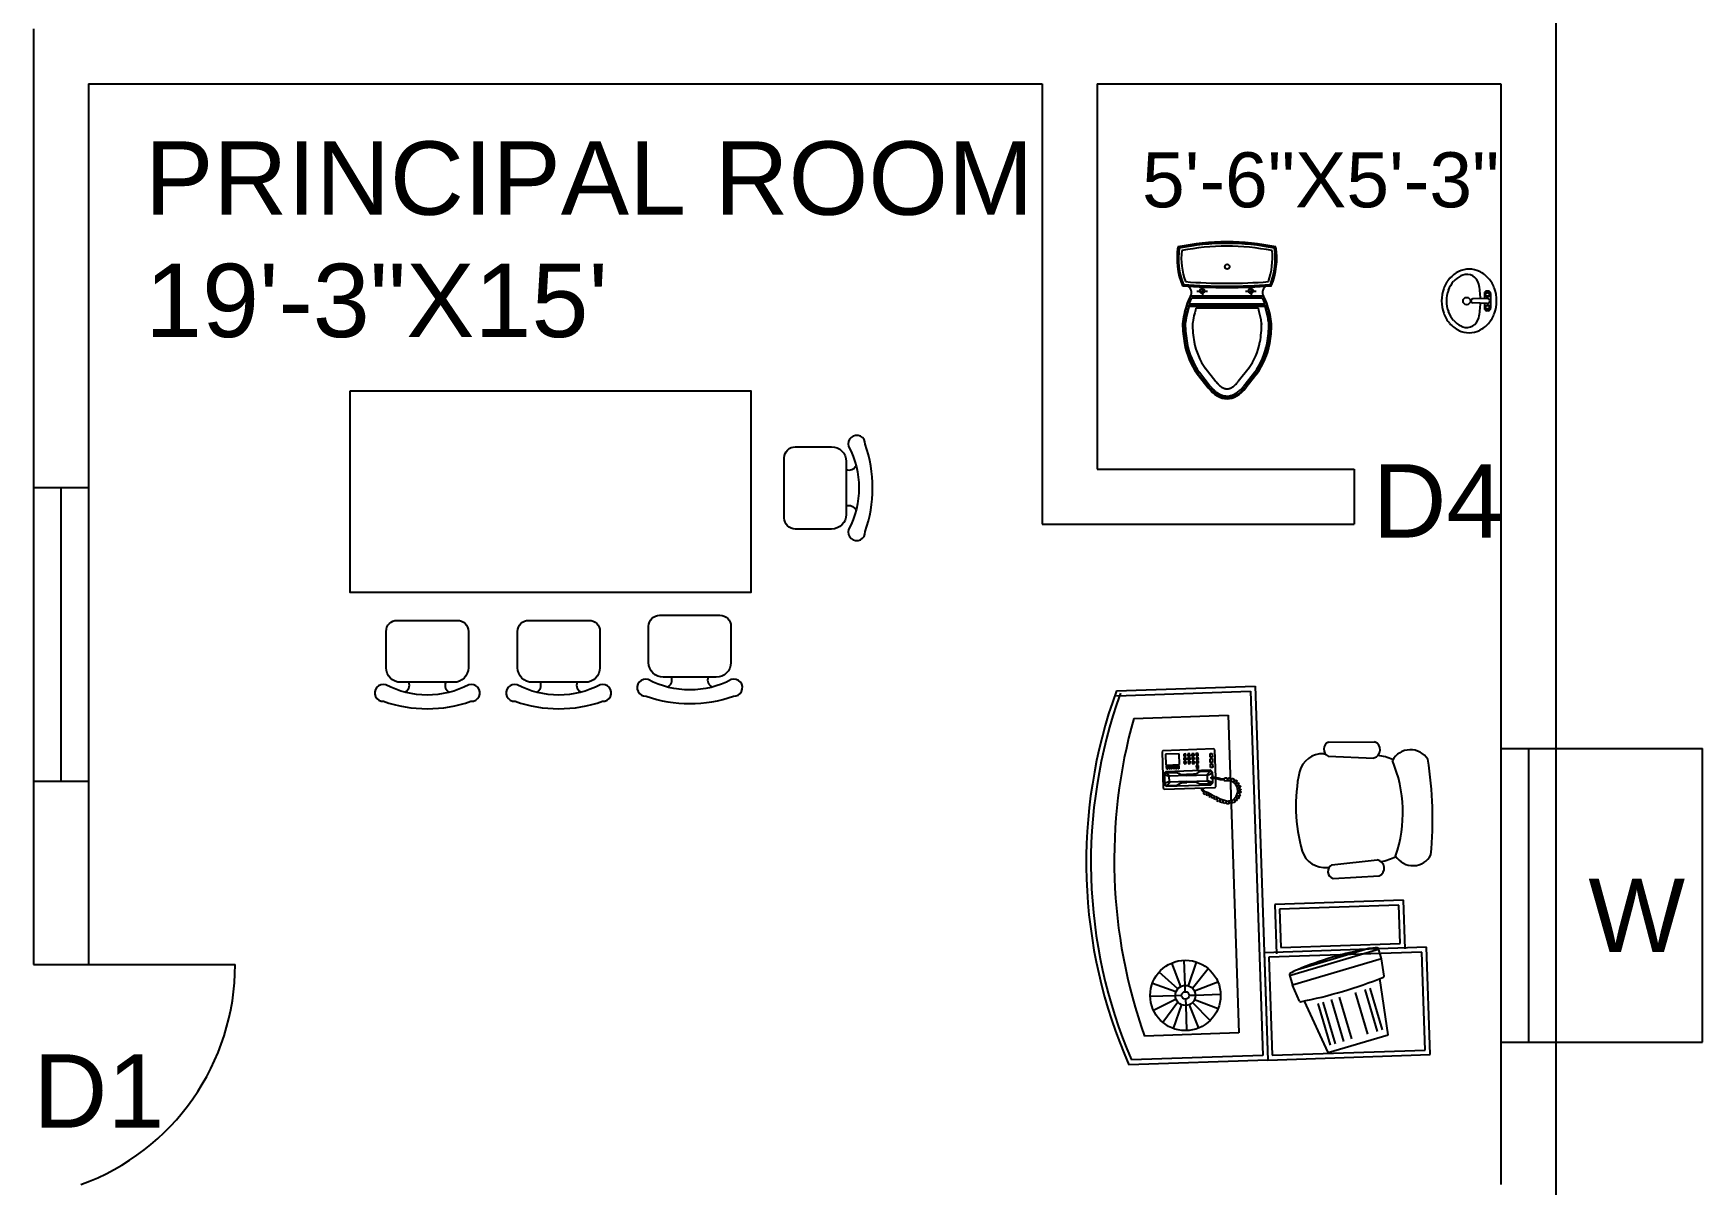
# Model space of a CAD drawing. Header units: inches. Extents: x 677 to 5195, y 405 to 5099.
# Drawn here: x 1106.2 to 1379.2, y 984.2 to 1172.4 of the extents above; entities that cross this region are included whole.
import ezdxf

# ---------------------------------------------------------------- set-up
doc = ezdxf.new("R2010")
doc.units = ezdxf.units.IN
doc.header["$MEASUREMENT"] = 0
for name, color, linetype in [('blocks', 255, 'Continuous'), ('door', 180, 'Continuous'), ('text', 240, 'Continuous'), ('window', 104, 'Continuous')]:
    doc.layers.add(name, color=color, linetype=linetype)
doc.styles.get("Standard").update_dxf_attribs({"font": 'arial.ttf'})

# ---------------------------------------------------------------- blocks, each defined once
blk = doc.blocks.new('A$C41930D75')
for p, q in [((0, 727.5), (0, 1321.7)), ((20, 747.5), (20, 1310.3)), ((1579.5, 1321.7), (1579.5, 747.5)), ((1599.5, 1321.7), (1599.5, 727.5)), ((120, 847.5), (120, 1251.2)), ((1479.5, 1251.2), (1479.5, 847.5)), ((1479.5, 847.5), (120, 847.5)), ((1599.5, 727.5), (0, 727.5)), ((0, 727.5), (0, 32.4)), ((459.1, 727.5), (0, 727.5)), ((1579.5, 747.5), (20, 747.5)), ((459.1, 32.4), (459.1, 727.5)), ((20, 707.5), (20, 52.4)), ((439.1, 707.5), (20, 707.5)), ((439.1, 52.4), (439.1, 707.5)), ((663.5, 675), (453, 675)), ((663.5, 124), (663.5, 675)), ((247.3, 583.7), (316, 611.4)), ((360.5, 622.9), (316, 611.4)), ((415.9, 226.9), (316, 611.4)), ((456.5, 237.5), (356.6, 621.9)), ((461.9, 279.8), (382, 587.7)), ((22.9, 468.1), (247.1, 562.2)), ((53.9, 456.8), (234.1, 503.6)), ((22.9, 468.1), (90.1, 209.5)), ((59.4, 435.7), (239.6, 482.5)), ((68.9, 399.3), (249, 446.1)), ((77.9, 364.7), (258, 411.5)), ((95.8, 295.7), (275.9, 342.5)), ((106.8, 253.5), (286.9, 300.3)), ((90.1, 209.5), (331.8, 236.3)), ((112.3, 232.4), (292.4, 279.2)), ((342.4, 217.7), (415.9, 226.9)), ((415.9, 226.9), (460.4, 238.5)), ((455.4, 124), (663.5, 124)), ((0, 32.4), (459.1, 32.4)), ((20, 52.4), (439.1, 52.4))]:
    blk.add_line(p, q)
at = {"linetype": 'ByBlock'}
for p, q in [((288, 1113.3), (288, 1220.8)), ((260.5, 1103.3), (176.2, 1171.1)), ((273.2, 1110.6), (227.9, 1208.4)), ((304.1, 1110.1), (344.4, 1209.9)), ((317.7, 1101.4), (391.8, 1179.3)), ((249.2, 1088.9), (148.9, 1127.8)), ((288, 1086.4), (288, 1113.3)), ((327.1, 1088.2), (428.9, 1123.6)), ((1175.8, 1135), (1172.6, 1131.8)), ((1172.6, 1131.8), (1172.6, 912.7)), ((1334.5, 1135), (1175.8, 1135)), ((1193.2, 1130.2), (1185.3, 1122.3)), ((1185.3, 1122.3), (1185.3, 931.8)), ((1190, 1125.4), (1188.5, 1119.1)), ((1188.5, 1119.1), (1202.7, 1104.8)), ((1188.5, 1119.1), (1188.5, 1076.2)), ((1188.5, 1076.2), (1191.6, 1068.3)), ((1196.4, 1128.6), (1190, 1125.4)), ((1240.8, 1130.2), (1193.2, 1130.2)), ((1234.5, 1128.6), (1196.4, 1128.6)), ((1204.3, 1108), (1196.4, 1128.6)), ((1202.7, 1104.8), (1204.3, 1108)), ((1202.7, 1033.4), (1202.7, 1104.8)), ((1204.3, 1108), (1226.6, 1108)), ((1226.6, 1108), (1234.5, 1128.6)), ((1228.1, 1104.8), (1226.6, 1108)), ((1242.4, 1119.1), (1228.1, 1104.8)), ((1228.1, 1033.4), (1228.1, 1104.8)), ((1234.5, 1128.6), (1240.8, 1125.4)), ((1242.4, 1076.2), (1239.3, 1068.3)), ((1247.2, 1122.3), (1240.8, 1130.2)), ((1240.8, 1125.4), (1242.4, 1119.1)), ((1242.4, 1119.1), (1242.4, 1076.2)), ((1247.2, 930.2), (1247.2, 1122.3)), ((1258.3, 1117.5), (1271, 1117.5)), ((1258.3, 1112.7), (1258.3, 1117.5)), ((1271, 1112.7), (1258.3, 1112.7)), ((1258.3, 1103.2), (1258.3, 1108)), ((1258.3, 1108), (1271, 1108)), ((1271, 1103.2), (1258.3, 1103.2)), ((1258.3, 1093.7), (1258.3, 1098.5)), ((1258.3, 1098.5), (1271, 1098.5)), ((1271, 1093.7), (1258.3, 1093.7)), ((1258.3, 1084.2), (1258.3, 1088.9)), ((1258.3, 1088.9), (1271, 1088.9)), ((1271, 1084.2), (1258.3, 1084.2)), ((1258.3, 1079.4), (1271, 1079.4)), ((1258.3, 1074.6), (1258.3, 1079.4)), ((1271, 1074.6), (1258.3, 1074.6)), ((1271, 1117.5), (1271, 1112.7)), ((1271, 1108), (1271, 1103.2)), ((1271, 1098.5), (1271, 1093.7)), ((1271, 1088.9), (1271, 1084.2)), ((1271, 1079.4), (1271, 1074.6)), ((1321.8, 1120.7), (1275.8, 1120.7)), ((1275.8, 1120.7), (1275.8, 1061.9)), ((1321.8, 1061.9), (1321.8, 1120.7)), ((1337.7, 1131.8), (1334.5, 1135)), ((1337.7, 912.7), (1337.7, 1131.8)), ((245, 1070.3), (137.4, 1070.3)), ((247.5, 1055.8), (146.2, 1019.7)), ((256.4, 1041), (177.5, 968)), ((269.3, 1031.5), (227.8, 932.2)), ((271.9, 1070.3), (245, 1070.3)), ((288, 1054.1), (288, 1027.2)), ((288, 1027.2), (288, 919.7)), ((304.1, 1070.3), (331, 1070.3)), ((306.1, 1031.2), (341.7, 929.6)), ((318, 1039.4), (399.8, 969.4)), ((328.4, 1055.4), (429.3, 1018.2)), ((331, 1070.3), (438.6, 1070.3)), ((1191.6, 1068.3), (1196.4, 1060.4)), ((1196.4, 1060.4), (1198, 1049.2)), ((1196.4, 992.1), (1198, 1003.2)), ((1198, 1049.2), (1198, 1033.4)), ((1198, 1003.2), (1198, 1033.4)), ((1202.7, 1033.4), (1202.7, 947.6)), ((1228.1, 1033.4), (1228.1, 947.6)), ((1234.5, 1060.4), (1232.9, 1049.2)), ((1232.9, 1049.2), (1232.9, 1033.4)), ((1232.9, 1003.2), (1232.9, 1033.4)), ((1234.5, 992.1), (1232.9, 1003.2)), ((1239.3, 1068.3), (1234.5, 1060.4)), ((1258.3, 1065.1), (1258.3, 1069.9)), ((1258.3, 1069.9), (1271, 1069.9)), ((1271, 1065.1), (1258.3, 1065.1)), ((1271, 1069.9), (1271, 1065.1)), ((1275.8, 1061.9), (1321.8, 1061.9)), ((1288.5, 1042.9), (1278.9, 1042.9)), ((1278.9, 1042.9), (1278.9, 1033.4)), ((1278.9, 1033.4), (1288.5, 1033.4)), ((1278.9, 1025.4), (1278.9, 1015.9)), ((1288.5, 1025.4), (1278.9, 1025.4)), ((1278.9, 1015.9), (1288.5, 1015.9)), ((1288.5, 1008), (1278.9, 1008)), ((1278.9, 1008), (1278.9, 998.4)), ((1288.5, 1033.4), (1288.5, 1042.9)), ((1288.5, 1015.9), (1288.5, 1025.4)), ((1288.5, 998.4), (1288.5, 1008)), ((1294.8, 1042.9), (1294.8, 1033.4)), ((1304.3, 1042.9), (1294.8, 1042.9)), ((1294.8, 1033.4), (1304.3, 1033.4)), ((1294.8, 1025.4), (1294.8, 1015.9)), ((1304.3, 1025.4), (1294.8, 1025.4)), ((1294.8, 1015.9), (1304.3, 1015.9)), ((1294.8, 1008), (1294.8, 998.4)), ((1304.3, 1008), (1294.8, 1008)), ((1304.3, 1033.4), (1304.3, 1042.9)), ((1304.3, 1015.9), (1304.3, 1025.4)), ((1304.3, 998.4), (1304.3, 1008)), ((1310.7, 1042.9), (1310.7, 1033.4)), ((1320.2, 1042.9), (1310.7, 1042.9)), ((1310.7, 1033.4), (1320.2, 1033.4)), ((1310.7, 1025.4), (1310.7, 1015.9)), ((1320.2, 1025.4), (1310.7, 1025.4)), ((1310.7, 1015.9), (1320.2, 1015.9)), ((1310.7, 1008), (1310.7, 998.4)), ((1320.2, 1008), (1310.7, 1008)), ((1320.2, 1033.4), (1320.2, 1042.9)), ((1320.2, 1015.9), (1320.2, 1025.4)), ((1320.2, 998.4), (1320.2, 1008)), ((1127.2, 924.5), (1130.4, 931.6)), ((1130.4, 931.6), (1139.1, 927.8)), ((1132.3, 935.2), (1134.9, 940.3)), ((1139.1, 927.8), (1132.3, 935.2)), ((1134.9, 940.3), (1144.2, 937.4)), ((1139.1, 946.7), (1141.6, 951.5)), ((1144.2, 937.4), (1139.1, 946.7)), ((1141.6, 951.5), (1150, 949)), ((1151.9, 945.1), (1141.6, 927.8)), ((1144.8, 957.3), (1146.1, 960.9)), ((1150, 949), (1144.8, 957.3)), ((1146.1, 960.9), (1149.7, 961.8)), ((1149.7, 961.8), (1155.4, 962.2)), ((1157.7, 954.8), (1151.9, 945.1)), ((1153.8, 958), (1157.7, 954.8)), ((1157.1, 958), (1153.8, 958)), ((1155.4, 962.2), (1159.9, 968.3)), ((1159, 959.9), (1157.1, 958)), ((1163.2, 962.8), (1159, 959.9)), ((1159.9, 968.3), (1163.8, 970.5)), ((1166.7, 965.4), (1163.2, 962.8)), ((1163.8, 970.5), (1172.6, 971.5)), ((1172.6, 966.7), (1166.7, 965.4)), ((1185.3, 931.8), (1193.2, 922.2)), ((1188.5, 976.2), (1191.6, 984.2)), ((1188.5, 933.4), (1188.5, 976.2)), ((1188.5, 933.4), (1202.7, 947.6)), ((1190, 927), (1188.5, 933.4)), ((1191.6, 984.2), (1196.4, 992.1)), ((1204.3, 944.5), (1196.4, 923.8)), ((1202.7, 947.6), (1204.3, 944.5)), ((1204.3, 944.5), (1226.6, 944.5)), ((1211.3, 915.9), (1212.3, 928.6)), ((1212.3, 928.6), (1217, 928.6)), ((1217, 928.6), (1216.8, 914.9)), ((1228.1, 947.6), (1226.6, 944.5)), ((1226.6, 944.5), (1234.5, 923.8)), ((1242.4, 933.4), (1228.1, 947.6)), ((1239.3, 984.2), (1234.5, 992.1)), ((1242.4, 976.2), (1239.3, 984.2)), ((1239.3, 922.2), (1247.2, 930.2)), ((1240.8, 927), (1242.4, 933.4)), ((1242.4, 933.4), (1242.4, 976.2)), ((1256.7, 990.5), (1256.7, 981)), ((1269.4, 990.5), (1256.7, 990.5)), ((1256.7, 981), (1269.4, 981)), ((1258.3, 920.7), (1258.3, 930.2)), ((1258.3, 930.2), (1274.2, 930.2)), ((1269.4, 981), (1269.4, 990.5)), ((1274.2, 930.2), (1274.2, 920.7)), ((1278.9, 998.4), (1288.5, 998.4)), ((1278.9, 990.5), (1278.9, 981)), ((1288.5, 990.5), (1278.9, 990.5)), ((1278.9, 981), (1288.5, 981)), ((1280.5, 930.2), (1296.4, 930.2)), ((1280.5, 920.7), (1280.5, 930.2)), ((1288.5, 981), (1288.5, 990.5)), ((1294.8, 998.4), (1304.3, 998.4)), ((1294.8, 990.5), (1294.8, 981)), ((1304.3, 990.5), (1294.8, 990.5)), ((1294.8, 981), (1304.3, 981)), ((1296.4, 930.2), (1296.4, 920.7)), ((1302.8, 930.2), (1318.6, 930.2)), ((1302.8, 920.7), (1302.8, 930.2)), ((1304.3, 981), (1304.3, 990.5)), ((1310.7, 998.4), (1320.2, 998.4)), ((1310.7, 990.5), (1310.7, 981)), ((1320.2, 990.5), (1310.7, 990.5)), ((1310.7, 981), (1320.2, 981)), ((1318.6, 930.2), (1318.6, 920.7)), ((1320.2, 981), (1320.2, 990.5)), ((1099.5, 859), (1101.2, 867)), ((1109.5, 856.1), (1099.5, 859)), ((1101.2, 867), (1109.8, 867)), ((1103.1, 873.4), (1105.3, 880.8)), ((1109.8, 867), (1103.1, 873.4)), ((1105.3, 880.8), (1115.6, 880.5)), ((1106.3, 884), (1109.2, 893.7)), ((1115.6, 880.5), (1106.3, 884)), ((1109.2, 893.7), (1118.8, 892.7)), ((1123.3, 892.7), (1112.7, 862.5)), ((1112.7, 862.5), (1117.2, 838.4)), ((1113, 902), (1116.6, 907.2)), ((1118.8, 892.7), (1113, 902)), ((1116.6, 907.2), (1125.6, 904.6)), ((1120.7, 913.3), (1124.3, 920)), ((1125.6, 904.6), (1120.7, 913.3)), ((1133.6, 911.4), (1123.3, 892.7)), ((1124.3, 920), (1133, 917.2)), ((1133, 917.2), (1127.2, 924.5)), ((1134.9, 914.6), (1132.6, 913.9)), ((1132.6, 913.9), (1133.6, 911.4)), ((1141.6, 927.8), (1134.9, 914.6)), ((1172.6, 912.7), (1175.8, 909.5)), ((1175.8, 909.5), (1210, 909.5)), ((1196.4, 923.8), (1190, 927)), ((1193.2, 922.2), (1211.8, 922.2)), ((1211.9, 923.8), (1196.4, 923.8)), ((1198.5, 842.6), (1200.1, 862.8)), ((1198.8, 870.2), (1204.6, 874.4)), ((1200.1, 862.8), (1198.8, 870.2)), ((1212.6, 862.2), (1203.3, 860.6)), ((1203.3, 860.6), (1212.3, 855.1)), ((1204.3, 882.8), (1205.2, 890.5)), ((1204.6, 874.4), (1204.3, 882.8)), ((1205.2, 890.5), (1209.1, 905.6)), ((1209.4, 875.4), (1208.5, 873.4)), ((1208.5, 873.4), (1212, 869.9)), ((1209.1, 905.6), (1211.3, 915.9)), ((1213, 898.8), (1209.1, 883.7)), ((1209.1, 883.7), (1209.4, 875.4)), ((1212, 869.9), (1212.6, 862.2)), ((1216.8, 914.9), (1213, 898.8)), ((1215.5, 909.5), (1334.5, 909.5)), ((1216.9, 922.2), (1239.3, 922.2)), ((1234.5, 923.8), (1217, 923.8)), ((1234.5, 923.8), (1240.8, 927)), ((1274.2, 920.7), (1258.3, 920.7)), ((1296.4, 920.7), (1280.5, 920.7)), ((1318.6, 920.7), (1302.8, 920.7)), ((1334.5, 909.5), (1337.7, 912.7)), ((1101.2, 851.2), (1109.5, 856.1)), ((1102.4, 844.8), (1101.2, 851.2)), ((1112.4, 845.1), (1102.4, 844.8)), ((1104.7, 836.5), (1112.4, 845.1)), ((1107.3, 830), (1104.7, 836.5)), ((1116.6, 832.9), (1107.3, 830)), ((1112.1, 824.2), (1116.6, 832.9)), ((1116.3, 820.4), (1112.1, 824.2)), ((1125.2, 824.2), (1116.3, 820.4)), ((1117.2, 838.4), (1131.4, 824.6)), ((1121.4, 815.6), (1125.2, 824.2)), ((1126.5, 811.1), (1121.4, 815.6)), ((1133.3, 819.4), (1126.5, 811.1)), ((1131.4, 824.6), (1150, 816.5)), ((1132.3, 809.8), (1133.3, 819.4)), ((1137.5, 807.2), (1132.3, 809.8)), ((1144.8, 813.6), (1137.5, 807.2)), ((1145.2, 805), (1144.8, 813.6)), ((1151.3, 803.4), (1145.2, 805)), ((1150, 816.5), (1169.3, 818.1)), ((1154.8, 813.6), (1151.3, 803.4)), ((1157.1, 804.3), (1154.8, 813.6)), ((1162.5, 805), (1157.1, 804.3)), ((1166.4, 813.6), (1162.5, 805)), ((1170.5, 805), (1166.4, 813.6)), ((1169.3, 818.1), (1186.3, 827.1)), ((1177.3, 806.9), (1170.5, 805)), ((1176.3, 817.5), (1177.3, 806.9)), ((1184, 811.1), (1176.3, 817.5)), ((1190.1, 814.9), (1184, 811.1)), ((1186.3, 827.1), (1198.5, 842.6)), ((1196.2, 818.1), (1188.9, 823.6)), ((1188.9, 823.6), (1190.1, 814.9)), ((1201.1, 823.9), (1196.2, 818.1)), ((1196.6, 832.9), (1201.1, 823.9)), ((1206.2, 831), (1196.6, 832.9)), ((1211.7, 846.4), (1201.4, 845.5)), ((1201.4, 845.5), (1210.4, 838.4)), ((1210.4, 838.4), (1206.2, 831)), ((1212.3, 855.1), (1211.7, 846.4)), ((479.1, 655), (479.1, 144)), ((643.5, 655), (479.1, 655)), ((643.5, 144), (643.5, 655)), ((815.2, 444), (815.8, 436.7)), ((1301, 444), (1300.4, 436.7)), ((1301, 444), (1300.6, 436.8)), ((766.2, 421.5), (771.2, 224.6)), ((825.2, 425.3), (840.3, 230.2)), ((1291.1, 425.3), (1275.9, 230.2)), ((1350, 421.5), (1345, 224.6)), ((479.1, 144), (643.5, 144))]:
    blk.add_line(p, q, dxfattribs=at)
for radius in [150.6, 43, 16.1]:
    blk.add_circle((288, 1070.3), radius, dxfattribs=at)
for centre, radius, start, end in [((799.8, -668.8), 2145.2, 68.11044, 111.88956), ((797.4, -684.3), 2140.7, 68.28672, 111.29334), ((799.8, -893.2), 2249.6, 72.41174, 107.58826), ((249.5, 579.2), 5, 115.87463, 188.69761), ((2226.6, 902.6), 2008.4, 189.28763, 199.84177), ((361.8, 618.1), 5, 26.96403, 104.5647), ((-364.6, 248.6), 820, 24.42637, 26.96403), ((-1051.2, 51), 1530.3, 8.59923, 20.53016), ((342.1, 222.7), 5, 200.43178, 273.25477), ((459.1, 243.3), 5, 284.5647, 2.16537), ((-355.3, 212.6), 820, 2.16537, 4.70303)]:
    blk.add_arc(centre, radius, start, end)
for centre, radius, start, end in [((916.4, 452.9), 101.6, 106.10866, 185), ((1058.1, -145), 716, 76.27501, 103.72499), ((1199.8, 452.9), 101.6, 355, 73.89134), ((796.5, 411.3), 32, 26.04311, 161.28383), ((1319.8, 411.3), 32, 18.71617, 153.95689), ((804.9, 238.3), 36.3, 202.15642, 347.13371), ((1034.1, 240.8), 203.2, 187.33471, 206.21221), ((1311.4, 238.3), 36.3, 192.86629, 337.84358), ((897.8, 75.6), 87.7, 120.39269, 239.60731), ((1058.1, 690.4), 576.6, 249.20895, 290.79105), ((1218.4, 75.6), 87.7, 300.39269, 59.60731), ((1084.9, 240.8), 203.2, 333.61801, 351.90476), ((1058.1, 1573.9), 1587.1, 262.59073, 277.40927)]:
    blk.add_arc(centre, radius, start, end, dxfattribs=at)
blk = doc.blocks.new('A$C36801C69')
for points in [[(515.1, 352, 1.204775), (526.8, 442.3, 0.170973), (48.9, 442.3, 1.204775), (60.7, 352, -0.246332)], [(432.9, 338.5, -0.414214), (512.9, 258.5), (512.9, 60, -0.414214), (452.9, 0), (122.9, 0, -0.414214), (62.9, 60), (62.9, 258.5, -0.414214), (142.9, 338.5)]]:
    blk.add_lwpolyline(points, format="xyb", close=True)
for centre, start, end in [((148.3, 354.2), 338.03376, 65.38209), ((427.5, 354.2), 114.61791, 201.96624)]:
    blk.add_arc(centre, 42.1, start, end)
blk = doc.blocks.new('A$C5A97117F')
for p, q in [((0.3907, 0.4623), (0.0609, 0.4623)), ((0.386, 0.4542), (0.0656, 0.4542)), ((0.0893, 0.4853), (0.1371, 0.4853)), ((0.1142, 0.5009), (0.1142, 0.4669)), ((0.3094, 0.4853), (0.3572, 0.4853)), ((0.3343, 0.5009), (0.3343, 0.4669)), ((0.4088, 0.4202), (0.0428, 0.4202)), ((0.4059, 0.4162), (0.0458, 0.4162)), ((0.054, 0.4283), (0.3976, 0.4283)), ((0.3677, 0.4081), (0.0843, 0.4081)), ((0.0914, 0.1118), (0.1407, 0.0498)), ((0.0946, 0.1143), (0.1438, 0.0523)), ((0.101, 0.1194), (0.1502, 0.0573)), ((0.1263, 0.1395), (0.1756, 0.0775)), ((0.3253, 0.1395), (0.2761, 0.0775)), ((0.3507, 0.1194), (0.3015, 0.0573)), ((0.357, 0.1143), (0.3078, 0.0523)), ((0.3602, 0.1118), (0.311, 0.0498))]:
    blk.add_line(p, q)
for centre, radius in [((0.2264, 0.5959), 0.0106), ((0.1133, 0.4865), 0.0104), ((0.3333, 0.4865), 0.0104)]:
    blk.add_circle(centre, radius)
for centre, radius, start, end in [((0.3211, 0.6329), 0.3212, 170.67889, 202.51925), ((0.225, -0.3765), 1.0842, 78.24809, 101.75191), ((0.3253, 0.6332), 0.3189, 171.65253, 201.55052), ((0.225, -0.3765), 1.0777, 78.48139, 101.51861), ((0.225, -0.3765), 1.0647, 78.96963, 101.03037), ((0.1247, 0.6332), 0.3189, 338.44948, 8.34747), ((0.1288, 0.6329), 0.3212, 337.48075, 9.32111), ((0.3362, 0.6339), 0.3168, 173.71789, 199.45541), ((0.1138, 0.6339), 0.3168, 340.54459, 6.28211), ((0.225, 2.9551), 2.434, 265.58122, 274.41878), ((0.225, 2.9551), 2.4534, 265.31077, 274.68923), ((0.225, 2.9551), 2.4469, 265.39891, 274.60109), ((0.2287, 0.3654), 0.1938, 149.97683, 163.56049), ((0.0314, 0.4793), 0.034, 330.14872, 63.95105), ((0.2287, 0.3654), 0.1857, 151.40884, 160.18615), ((0.2229, 0.3654), 0.1857, 19.81385, 28.59116), ((0.4202, 0.4793), 0.034, 116.04895, 209.85128), ((0.2229, 0.3654), 0.1938, 16.43951, 30.02317), ((0.6367, 0.3505), 0.6118, 181.17098, 189.55612), ((0.6367, 0.3505), 0.6078, 181.17098, 189.55612), ((0.6367, 0.3505), 0.5997, 181.17098, 189.55612), ((0.6367, 0.3505), 0.5673, 181.17098, 189.55612), ((-0.185, 0.3505), 0.5673, 350.44388, 358.82902), ((-0.185, 0.3505), 0.5997, 350.44388, 358.82902), ((-0.185, 0.3505), 0.6078, 350.44388, 358.82902), ((-0.185, 0.3505), 0.6118, 350.44388, 358.82902), ((0.372, 0.3115), 0.3444, 190.47776, 215.44581), ((0.372, 0.3115), 0.3404, 190.48795, 215.47724), ((0.3721, 0.3115), 0.3323, 190.50903, 215.54221), ((0.3724, 0.3115), 0.3002, 190.60384, 215.83399), ((0.0793, 0.3115), 0.3002, 324.16601, 349.39616), ((0.0795, 0.3115), 0.3323, 324.45779, 349.49097), ((0.0796, 0.3115), 0.3404, 324.52276, 349.51205), ((0.0796, 0.3115), 0.3444, 324.55419, 349.52224)]:
    blk.add_arc(centre, radius, start, end)
for centre, major_axis, ratio, start_param, end_param in [((0.2258, 0.2906), (0, -0.2968), 0.685535, 4.260216, 4.551957), ((0.2258, 0.2906), (0, -0.2968), 0.685535, 8.014414, 8.306155), ((0.2258, 0.3193), (0, 0.3193), 0.497502, 2.575717, 3.707468)]:
    blk.add_ellipse(centre, major_axis=major_axis, ratio=ratio, start_param=start_param, end_param=end_param)
for points, knots in [([(0.0458, 0.4162), (0.0434, 0.409), (0.0413, 0.4018), (0.0356, 0.3795), (0.0325, 0.364), (0.0299, 0.3448), (0.0294, 0.3411), (0.029, 0.3375)], [4.2706832, 4.2706832, 4.2706832, 4.2706832, 4.3512283, 4.3512283, 4.5144288, 4.5144288, 4.5519567, 4.5519567, 4.5519567, 4.5519567]), ([(0.0535, 0.4137), (0.0509, 0.4059), (0.0487, 0.3979), (0.0425, 0.3736), (0.0395, 0.3569), (0.0373, 0.3388), (0.0372, 0.3377), (0.0371, 0.3366)], [4.2706832, 4.2706832, 4.2706832, 4.2706832, 4.3606863, 4.3606863, 4.5406923, 4.5406923, 4.5519567, 4.5519567, 4.5519567, 4.5519567]), ([(0.0843, 0.4081), (0.0821, 0.3968), (0.08, 0.3898), (0.0752, 0.3707), (0.0727, 0.3583), (0.0703, 0.3415), (0.0697, 0.3373), (0.0693, 0.3331)], [4.2710704, 4.2710704, 4.2710704, 4.2710704, 4.3573597, 4.3573597, 4.5034058, 4.5034058, 4.5519567, 4.5519567, 4.5519567, 4.5519567]), ([(0.3824, 0.3331), (0.3815, 0.3406), (0.3805, 0.3481), (0.3777, 0.364), (0.3759, 0.3724), (0.3721, 0.3881), (0.37, 0.3954), (0.3677, 0.4081)], [8.0144139, 8.0144139, 8.0144139, 8.0144139, 8.1010804, 8.1010804, 8.2003349, 8.2003349, 8.2907084, 8.2907084, 8.2907084, 8.2907084]), ([(0.4146, 0.3366), (0.4136, 0.3451), (0.4124, 0.3535), (0.4081, 0.3785), (0.4041, 0.3947), (0.3989, 0.4114), (0.3985, 0.4125), (0.3982, 0.4137)], [8.0144139, 8.0144139, 8.0144139, 8.0144139, 8.1038208, 8.1038208, 8.2826345, 8.2826345, 8.2956874, 8.2956874, 8.2956874, 8.2956874]), ([(0.4226, 0.3375), (0.4216, 0.3462), (0.4204, 0.3549), (0.4162, 0.3788), (0.4127, 0.3938), (0.4075, 0.411), (0.4067, 0.4136), (0.4059, 0.4162)], [8.0144139, 8.0144139, 8.0144139, 8.0144139, 8.1044106, 8.1044106, 8.2663714, 8.2663714, 8.2956874, 8.2956874, 8.2956874, 8.2956874]), ([(0.1757, 0.0772), (0.1786, 0.0736), (0.1814, 0.0703), (0.1863, 0.0652), (0.1883, 0.0632), (0.1923, 0.0595), (0.1943, 0.0578), (0.1995, 0.0538), (0.2027, 0.0518), (0.2078, 0.049), (0.2098, 0.0481), (0.2137, 0.0466), (0.2156, 0.046), (0.2192, 0.0451), (0.2209, 0.0449), (0.2237, 0.0446), (0.2248, 0.0445), (0.2271, 0.0446), (0.2282, 0.0446), (0.2309, 0.0449), (0.2325, 0.0452), (0.2358, 0.0459), (0.2375, 0.0465), (0.2411, 0.0478), (0.243, 0.0486), (0.2468, 0.0506), (0.2489, 0.0518), (0.253, 0.0546), (0.2552, 0.0561), (0.26, 0.0601), (0.2628, 0.0626), (0.2683, 0.0682), (0.2711, 0.0714), (0.2746, 0.0756), (0.2753, 0.0764), (0.2759, 0.0772)], [2.575717, 2.575717, 2.575717, 2.575717, 2.657216, 2.657216, 2.716925, 2.716925, 2.776634, 2.776634, 2.878172, 2.878172, 2.95039, 2.95039, 3.022609, 3.022609, 3.094827, 3.094827, 3.143639, 3.143639, 3.192452, 3.192452, 3.259339, 3.259339, 3.326226, 3.326226, 3.393112, 3.393112, 3.459999, 3.459999, 3.526886, 3.526886, 3.607903, 3.607903, 3.68892, 3.68892, 3.707468, 3.707468, 3.707468, 3.707468]), ([(0.1438, 0.0523), (0.1481, 0.0469), (0.1524, 0.0419), (0.1631, 0.031), (0.1695, 0.0256), (0.1825, 0.0165), (0.1891, 0.0128), (0.2025, 0.0074), (0.2092, 0.0056), (0.2227, 0.0038), (0.2295, 0.0038), (0.2431, 0.0057), (0.25, 0.0076), (0.2635, 0.0133), (0.2702, 0.0171), (0.2834, 0.0266), (0.2899, 0.0323), (0.3001, 0.0429), (0.304, 0.0474), (0.3078, 0.0523)], [2.575717, 2.575717, 2.575717, 2.575717, 2.672218, 2.672218, 2.806898, 2.806898, 2.941578, 2.941578, 3.076258, 3.076258, 3.210938, 3.210938, 3.347647, 3.347647, 3.484357, 3.484357, 3.621066, 3.621066, 3.707468, 3.707468, 3.707468, 3.707468]), ([(0.1502, 0.0573), (0.1542, 0.0522), (0.1582, 0.0476), (0.1672, 0.0384), (0.1721, 0.034), (0.1822, 0.0264), (0.1872, 0.0232), (0.1973, 0.0181), (0.2024, 0.0161), (0.2124, 0.0133), (0.2174, 0.0125), (0.2274, 0.012), (0.2324, 0.0123), (0.2424, 0.014), (0.2474, 0.0155), (0.2575, 0.0195), (0.2625, 0.0221), (0.2726, 0.0286), (0.2776, 0.0324), (0.2874, 0.0413), (0.2923, 0.0463), (0.2985, 0.0536), (0.3, 0.0554), (0.3014, 0.0573)], [2.575717, 2.575717, 2.575717, 2.575717, 2.669508, 2.669508, 2.781324, 2.781324, 2.893291, 2.893291, 3.004714, 3.004714, 3.116138, 3.116138, 3.227561, 3.227561, 3.338984, 3.338984, 3.450407, 3.450407, 3.561831, 3.561831, 3.673254, 3.673254, 3.707468, 3.707468, 3.707468, 3.707468])]:
    blk.add_open_spline(points, degree=3, knots=knots)
blk = doc.blocks.new('A$C5C776D49')
for p, q in [((0.18, 0.38), (0.18, 0.37)), ((0.2, 0.4), (0.32, 0.4)), ((0.2, 0.35), (0.241, 0.35)), ((0.24, 0.375), (0.244, 0.254)), ((0.28, 0.375), (0.276, 0.254)), ((0.279, 0.35), (0.32, 0.35)), ((0.34, 0.38), (0.34, 0.37)), ((0.259, 0.24), (0.261, 0.24))]:
    blk.add_line(p, q)
for centre, radius in [((0.207, 0.375), 0.02), ((0.207, 0.375), 0.015), ((0.312, 0.375), 0.02), ((0.312, 0.375), 0.015), ((0.261, 0.205), 0.03)]:
    blk.add_circle(centre, radius)
for centre, radius, start, end in [((0.247, 0.187), 0.261, 109.7204, 130.8724), ((0.26, 0.15), 0.3, 90, 109.7204), ((0.26, 0.15), 0.3, 70.2796, 90), ((0.273, 0.187), 0.261, 49.1276, 70.2796), ((0.196, 0.225), 0.196, 154.422, 180), ((0.227, 0.21), 0.23, 130.8724, 154.422), ((0.143, 0.206), 0.1, 102.1704, 199.6119), ((0.244, -0.262), 0.579, 90.2085, 102.1704), ((0.2, 0.38), 0.02, 90, 180), ((0.2, 0.37), 0.02, 180, 270), ((0.26, 0.375), 0.02, 355.7673, 184.2327), ((0.276, -0.262), 0.579, 77.8296, 89.7915), ((0.32, 0.38), 0.02, 0, 90), ((0.32, 0.37), 0.02, 270, 0), ((0.377, 0.206), 0.1, 340.3881, 77.8296), ((0.293, 0.21), 0.23, 25.578, 49.1276), ((0.324, 0.225), 0.196, 0, 25.578), ((0.196, 0.225), 0.196, 180, 205.578), ((0.227, 0.24), 0.23, 205.578, 229.1276), ((0.196, 0.225), 0.156, 199.6119, 205.578), ((0.227, 0.24), 0.19, 205.578, 229.1276), ((0.259, 0.255), 0.015, 182.1164, 270), ((0.261, 0.255), 0.015, 270, 357.8836), ((0.293, 0.24), 0.19, 310.8724, 334.422), ((0.293, 0.24), 0.23, 310.8724, 334.422), ((0.324, 0.225), 0.156, 334.422, 340.3881), ((0.324, 0.225), 0.196, 334.422, 0), ((0.247, 0.263), 0.261, 229.1276, 250.2796), ((0.247, 0.263), 0.221, 229.1276, 250.2796), ((0.26, 0.3), 0.3, 250.2796, 270), ((0.26, 0.3), 0.26, 250.2796, 270), ((0.26, 0.3), 0.26, 270, 289.7204), ((0.26, 0.3), 0.3, 270, 289.7204), ((0.273, 0.263), 0.221, 289.7204, 310.8724), ((0.273, 0.263), 0.261, 289.7204, 310.8724)]:
    blk.add_arc(centre, radius, start, end)

msp = doc.modelspace()

# ---------------------------------------------------------------- linework, layer by layer
for p, q in [((1355.19, 2118.19), (1355.19, 975.19)), ((1106.19, 1173.19), (1106.19, 1020.19)), ((1115.19, 1164.19), (1271.19, 1164.19)), ((1115.19, 1164.19), (1115.19, 1020.19)), ((1271.19, 1164.19), (1271.19, 1092.19)), ((1280.19, 1164.19), (1280.19, 1101.19)), ((1280.19, 1164.19), (1346.19, 1164.19)), ((1346.19, 1164.19), (1346.19, 1101.19)), ((1280.19, 1101.19), (1322.19, 1101.19)), ((1322.19, 1101.19), (1322.19, 1092.19)), ((1346.19, 1101.19), (1346.19, 984.19)), ((1271.19, 1092.19), (1322.19, 1092.19)), ((1106.19, 1020.19), (1115.19, 1020.19))]:
    msp.add_line(p, q)
at = {"layer": 'blocks'}
msp.add_lwpolyline([(1158, 1114), (1223.5, 1114), (1223.5, 1081), (1158, 1081)], close=True, dxfattribs=at)
at = {"layer": 'door'}
msp.add_line((1115.19, 1020.19), (1139.19, 1020.19), dxfattribs=at)
msp.add_arc((1100.9, 1020.19), 38.29, 289.9286, 360, dxfattribs=at)
at = {"layer": 'window'}
for p, q in [((1106.19, 1098.19), (1115.19, 1098.19)), ((1110.69, 1098.19), (1110.69, 1050.19)), ((1346.19, 1055.5), (1355.19, 1055.5)), ((1350.69, 1055.5), (1350.69, 1007.5)), ((1355.19, 1055.5), (1379.19, 1055.5)), ((1379.19, 1007.5), (1379.19, 1055.5)), ((1106.19, 1050.19), (1115.19, 1050.19)), ((1346.19, 1007.5), (1355.19, 1007.5)), ((1355.19, 1007.5), (1379.19, 1007.5))]:
    msp.add_line(p, q, dxfattribs=at)

# ---------------------------------------------------------------- block references
at = {"layer": 'blocks', "color": 7, "xscale": 36.24069161843605, "yscale": 36.24069161843605, "zscale": 36.24069161843605}
msp.add_blockref('A$C5A97117F', (1293.23, 1112.7), dxfattribs=at)
at = {"layer": 'blocks', "color": 7, "xscale": 20.00396738967902, "yscale": 20.00396738967902, "zscale": 20.00396738967902, "rotation": 270}
msp.add_blockref('A$C5C776D49', (1336.5, 1133.9), dxfattribs=at)
at = {"layer": 'blocks'}
for name, p, xscale, yscale, zscale, rotation in [('A$C36801C69', (1229, 1106.72), 0.02990303390918218, 0.02990303390918218, 0.02990303390918218, 270), ('A$C36801C69', (1179.22, 1076.45), 0.02990303390918218, 0.02990303390918218, 0.02990303390918218, 180), ('A$C36801C69', (1200.72, 1076.45), 0.02990303390918218, 0.02990303390918218, 0.02990303390918218, 180), ('A$C36801C69', (1222.15, 1077.29), 0.02990303390918218, 0.02990303390918218, 0.02990303390918218, 180), ('A$C41930D75', (1335.86, 1005.5), 0.03822684628050484, 0.03822684628050484, 0.03822684628050484, 91.92771681976875)]:
    msp.add_blockref(name, p, dxfattribs=dict(at, xscale=xscale, yscale=yscale, zscale=zscale, rotation=rotation))

# ---------------------------------------------------------------- texts
at = {"layer": 'text', "attachment_point": 1}
for s, width, insert, char_height in [('PRINCIPAL ROOM\\P19\'-3"X15\'', 158.3035, (1124.45, 1154.78), 12), ('5\'-6"X5\'-3"', 49.5, (1287.5, 1153), 9), ('D4', 11.5, (1325.19, 1102), 12), ('W', 15, (1360.5, 1034.23), 12), ('D1', 14.3979, (1106.19, 1005.5), 12)]:
    msp.add_mtext_dynamic_manual_height_columns(s, width=width, gutter_width=1, heights=[0], dxfattribs=dict(at, insert=insert, char_height=char_height))

doc.saveas('drawing.dxf')
